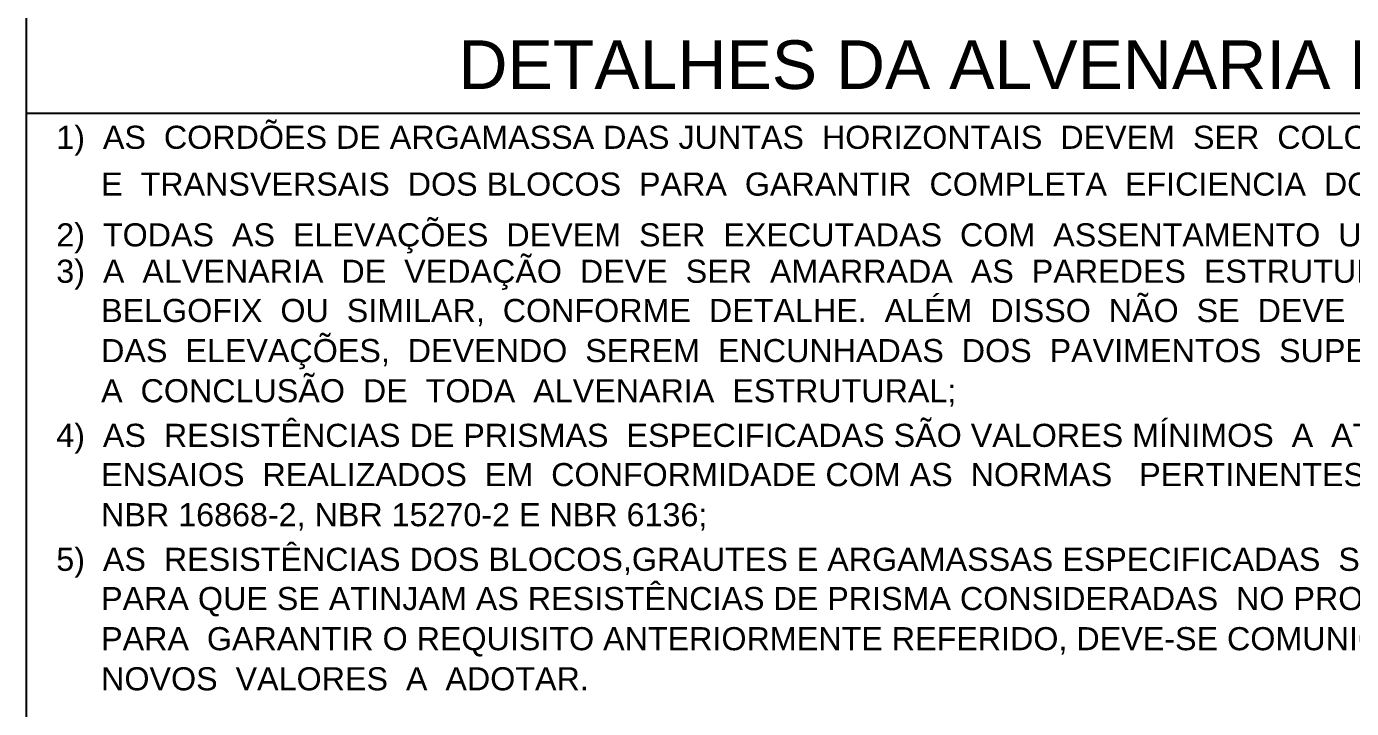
# Model space of a CAD drawing. Extents: x 0 to 119, y 0 to 84.
# Drawn here: x 100.4 to 111.3, y 45.41 to 51.02 of the extents above; entities that cross this region are included whole.
import ezdxf

# ---------------------------------------------------------------- set-up
doc = ezdxf.new("R2010")
doc.units = 0
doc.header["$MEASUREMENT"] = 0
doc.layers.add('40', color=7, linetype='CONTINUOUS')
doc.styles.add('TQS_ARIAL', font='arial.ttf')

msp = doc.modelspace()

# ---------------------------------------------------------------- linework, layer by layer
at = {"layer": '40', "linetype": 'Continuous'}
for p, q in [((100.4, 0.999998), (100.4, 83.099999)), ((100.4, 50.310783), (117.9, 50.310783))]:
    msp.add_line(p, q, dxfattribs=at)

# ---------------------------------------------------------------- texts
at = {"layer": '40', "linetype": 'Continuous', "style": 'TQS_ARIAL'}
for s, height, p in [('DETALHES DA ALVENARIA ESTRUTURAL', 0.4, (103.95291, 50.508765)), (' 1)  AS  CORDÕES DE ARGAMASSA DAS JUNTAS  HORIZONTAIS  DEVEM  SER  COLOCADAS  NAS  PAREDES  LONGITUDINAIS', 0.19, (100.571259, 50.016272)), ('      E  TRANSVERSAIS  DOS BLOCOS  PARA  GARANTIR  COMPLETA  EFICIENCIA  DO  PRISMA;', 0.19, (100.571259, 49.631357)), (' 2)  TODAS  AS  ELEVAÇÕES  DEVEM  SER  EXECUTADAS  COM  ASSENTAMENTO  UNIFORME  DAS  JUNTAS  COM  -  1cm', 0.19, (100.571259, 49.213734)), (' 3)  A  ALVENARIA  DE  VEDAÇÃO  DEVE  SER  AMARRADA  AS  PAREDES  ESTRUTURAIS  POR  MEIO  DE  UMA  TELA', 0.19, (100.571259, 48.914279)), ('      BELGOFIX  OU  SIMILAR,  CONFORME  DETALHE.  ALÉM  DISSO  NÃO  SE  DEVE  EXECUTAR  A  ÚLTIMA  FIADA  ', 0.19, (100.571259, 48.591279)), ('      DAS  ELEVAÇÕES,  DEVENDO  SEREM  ENCUNHADAS  DOS  PAVIMENTOS  SUPERIORES  AOS  INFERIORES  APÓS', 0.19, (100.571259, 48.261279)), ('      A  CONCLUSÃO  DE  TODA  ALVENARIA  ESTRUTURAL;', 0.19, (100.571259, 47.931279)), (' 4)  AS  RESISTÊNCIAS DE PRISMAS  ESPECIFICADAS SÃO VALORES MÍNIMOS  A  ATINGIR  E CONFIRMAR  ATRAVÉS  DE  ', 0.19, (100.571259, 47.564279)), ('      ENSAIOS  REALIZADOS  EM  CONFORMIDADE COM AS  NORMAS   PERTINENTES,  EM   ESPECIAL  NBR 16868-1, ', 0.19, (100.571259, 47.241279)), ('      NBR 16868-2, NBR 15270-2 E NBR 6136;', 0.19, (100.571259, 46.911279)), (' 5)  AS  RESISTÊNCIAS DOS BLOCOS,GRAUTES E ARGAMASSAS ESPECIFICADAS  SÃO VALORES MERAMENTE SUGERIDOS ', 0.19, (100.571259, 46.544279)), ('      PARA QUE SE ATINJAM AS RESISTÊNCIAS DE PRISMA CONSIDERADAS  NO PROJETO. CASO NECESSÁRIO MODIFICÁ-LAS', 0.19, (100.571259, 46.221279)), ('      PARA  GARANTIR O REQUISITO ANTERIORMENTE REFERIDO, DEVE-SE COMUNICAR  POR  ESCRITO  O  PROJETISTA  DOS  ', 0.19, (100.571259, 45.891279)), ('      NOVOS  VALORES  A  ADOTAR.', 0.19, (100.571259, 45.561279))]:
    msp.add_text(s, height=height, dxfattribs=at).set_placement(p)

doc.saveas('drawing.dxf')
